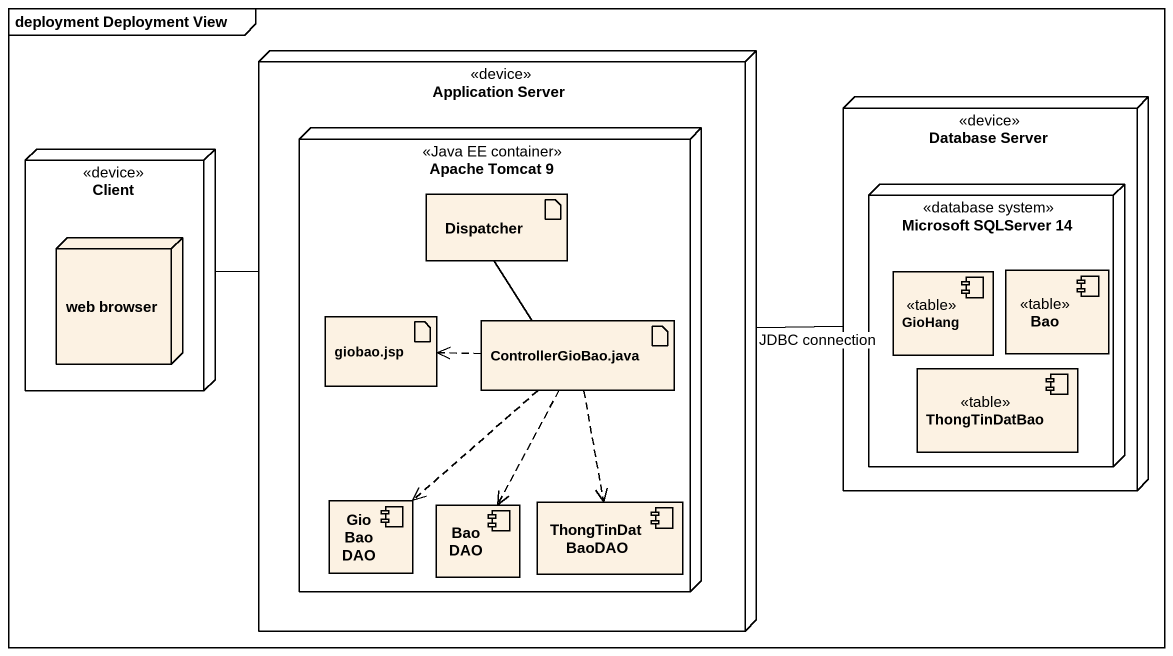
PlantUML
@startuml
mainframe deployment Deployment View
node "Application Server" as Application_Server <<device>> {
  node "Apache Tomcat 9" as Apache_Tomcat_9 <<Java EE container>> {
    artifact Dispatcher
    artifact "giobao.jsp" as giobao_jsp
    artifact "ControllerGioBao.java" as ControllerGioBao_java
    component GioBaoDAO
    component BaoDAO
    component ThongTinDatBaoDAO
  }
}
node "Database Server" as Database_Server <<device>> {
  node "Microsoft SQLServer 14" as Microsoft_SQLServer_14 <<database system>> {
    component GioHang <<table>>
    component Bao <<table>>
    component ThongTinDatBao <<table>>
  }
}
node Client <<device>> {
  node "web browser" as web_browser
}
Application_Server -right- Database_Server : JDBC connection
Client -right- Application_Server
Dispatcher -- ControllerGioBao_java
ControllerGioBao_java .left.> giobao_jsp
ControllerGioBao_java ..> GioBaoDAO
ControllerGioBao_java ..> BaoDAO
ControllerGioBao_java ..> ThongTinDatBaoDAO
@enduml
